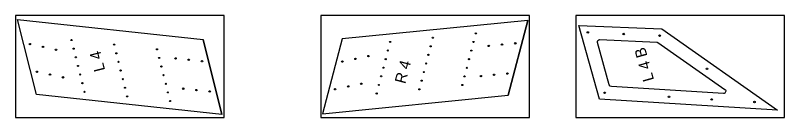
# Model space of a CAD drawing. Extents: x 50 to 797, y -88 to 551.
# Drawn here: x 49.9 to 396.1, y 32.8 to 78.8 of the extents above; entities that cross this region are included whole.
import ezdxf

# ---------------------------------------------------------------- set-up
doc = ezdxf.new("R2010")
doc.units = 0
doc.header["$PDMODE"] = 32
doc.header["$PDSIZE"] = 0.51
doc.layers.get('0').update_dxf_attribs({"linetype": 'CONTINUOUS'})
for name, color, linetype in [('ANNOTATION', 7, 'CONTINUOUS'), ('DRILLING', 3, 'CONTINUOUS'), ('ENGRAVE', 4, 'CONTINUOUS'), ('LAYOUT', 10, 'CONTINUOUS')]:
    doc.layers.add(name, color=color, linetype=linetype)

# ---------------------------------------------------------------- blocks, each defined once
blk = doc.blocks.new('*U105')
blk.add_text('L 4 B', height=5, rotation=105.5079).set_placement((337.37, 49.81))
blk = doc.blocks.new('*U107')
at = {"layer": 'ANNOTATION'}
blk.add_text('R 4', height=5, rotation=75.3366, dxfattribs=at).set_placement((225.33, 47.76))
blk = doc.blocks.new('*U58')
at = {"layer": 'ENGRAVE'}
blk.add_point((0, 0), dxfattribs=at)
blk = doc.blocks.new('*U59')
at = {"layer": 'ENGRAVE', "color": 0, "linetype": 'BYBLOCK'}
for p in [(-24, 0), (-20, 0), (-16, 0), (-12, 0), (-8, 0), (-4, 0), (0, 0)]:
    blk.add_blockref('*U58', p, dxfattribs=at)
blk = doc.blocks.new('*U60')
at = {"layer": 'ENGRAVE'}
blk.add_point((0, 0), dxfattribs=at)
blk = doc.blocks.new('*U61')
at = {"layer": 'ENGRAVE', "color": 0, "linetype": 'BYBLOCK'}
for p in [(-24, 0), (-20, 0), (-16, 0), (-12, 0), (-8, 0), (-4, 0), (0, 0)]:
    blk.add_blockref('*U60', p, dxfattribs=at)
blk = doc.blocks.new('*U62')
at = {"layer": 'ENGRAVE'}
blk.add_point((0, 0), dxfattribs=at)
blk = doc.blocks.new('*U63')
at = {"layer": 'ENGRAVE', "color": 0, "linetype": 'BYBLOCK'}
for p in [(-24, 0), (-20, 0), (-16, 0), (-12, 0), (-8, 0), (-4, 0), (0, 0)]:
    blk.add_blockref('*U62', p, dxfattribs=at)
blk = doc.blocks.new('*U108')
at = {"layer": 'ANNOTATION'}
blk.add_text('L 4', height=5, rotation=104.1821, dxfattribs=at).set_placement((90.29, 54.19))
blk = doc.blocks.new('*U64')
at = {"layer": 'ENGRAVE'}
blk.add_point((0, 0), dxfattribs=at)
blk = doc.blocks.new('*U65')
at = {"layer": 'ENGRAVE', "color": 0, "linetype": 'BYBLOCK'}
for p in [(-24, 0), (-20, 0), (-16, 0), (-12, 0), (-8, 0), (-4, 0), (0, 0)]:
    blk.add_blockref('*U64', p, dxfattribs=at)
blk = doc.blocks.new('*U66')
at = {"layer": 'ENGRAVE'}
blk.add_point((0, 0), dxfattribs=at)
blk = doc.blocks.new('*U67')
at = {"layer": 'ENGRAVE', "color": 0, "linetype": 'BYBLOCK'}
for p in [(-24, 0), (-20, 0), (-16, 0), (-12, 0), (-8, 0), (-4, 0), (0, 0)]:
    blk.add_blockref('*U66', p, dxfattribs=at)
blk = doc.blocks.new('*U68')
at = {"layer": 'ENGRAVE'}
blk.add_point((0, 0), dxfattribs=at)
blk = doc.blocks.new('*U69')
at = {"layer": 'ENGRAVE', "color": 0, "linetype": 'BYBLOCK'}
for p in [(-24, 0), (-20, 0), (-16, 0), (-12, 0), (-8, 0), (-4, 0), (0, 0)]:
    blk.add_blockref('*U68', p, dxfattribs=at)

msp = doc.modelspace()

# ---------------------------------------------------------------- linework, layer by layer
msp.add_line((142.83, 34.24), (134.31, 67.98))
for points in [[(50.83, 77.02), (134.31, 67.98), (142.83, 34.24), (59.36, 43.28)], [(392.94, 36.19), (312.74, 41.14), (303.53, 74.32), (340.8, 72.7)]]:
    msp.add_lwpolyline(points, close=True)
msp.add_lwpolyline([(280.47, 76.57), (271.66, 42.9), (280.47, 76.57), (196.92, 68.24), (188.11, 34.57), (271.66, 42.9)])
msp.add_lwpolyline([(312.89, 67.91), (338.5, 66.79, -0.142813), (339.03, 66.61), (369.18, 45.5, -0.756909), (368.54, 43.69), (318.09, 46.81, -0.319622), (317.18, 47.54), (311.88, 66.64, -0.509525)], format="xyb", close=True)
at = {"layer": 'DRILLING'}
for centre, radius in [((307.52, 71.15), 0.344), ((323.66, 70.44), 0.344), ((339.8, 69.74), 0.344), ((56.41, 65.91), 0.323), ((268.89, 65.69), 0.322), ((274.87, 66.26), 0.322), ((62.27, 64.64), 0.323), ((68.14, 63.37), 0.323), ((262.92, 65.11), 0.322), ((121.93, 59.47), 0.322), ((127.9, 58.85), 0.322), ((202.91, 59.26), 0.323), ((208.78, 60.48), 0.323), ((133.87, 58.22), 0.322), ((197.03, 58.05), 0.323), ((59.55, 53.47), 0.323), ((65.42, 52.2), 0.323), ((265.33, 52.09), 0.322), ((271.31, 52.66), 0.322), ((361.15, 54.79), 0.344), ((71.28, 50.93), 0.323), ((259.36, 51.51), 0.322), ((125.38, 45.84), 0.322), ((131.34, 45.22), 0.322), ((193.78, 45.62), 0.323), ((199.66, 46.84), 0.323), ((205.53, 48.06), 0.323), ((137.31, 44.6), 0.322), ((315.06, 44), 0.344), ((344.02, 42.18), 0.344), ((363.27, 41), 0.344), ((382.51, 39.83), 0.344)]:
    msp.add_circle(centre, radius, dxfattribs=at)
at = {"layer": 'LAYOUT'}
for points in [[(49.86, 78.82), (49.86, 32.82), (143.86, 32.82), (143.86, 78.82)], [(187.28, 78.82), (187.28, 32.82), (281.28, 32.82), (281.28, 78.82)], [(302.08, 78.82), (302.08, 32.82), (396.08, 32.82), (396.08, 78.82)]]:
    msp.add_lwpolyline(points, close=True, dxfattribs=at)

# ---------------------------------------------------------------- block references
for name in ['*U108', '*U105', '*U107']:
    msp.add_blockref(name, (0, 0))
at = {"layer": 'ENGRAVE', "rotation": 255.3366056850847}
for name, p in [('*U63', (251.01, 47.5)), ('*U59', (212.47, 43.66)), ('*U61', (231.68, 45.57))]:
    msp.add_blockref(name, p, dxfattribs=at)
at = {"layer": 'ENGRAVE', "xscale": -1, "rotation": 284.1820665629475}
for name, p in [('*U65', (75.11, 67.72)), ('*U67', (94.3, 65.65)), ('*U69', (113.61, 63.55))]:
    msp.add_blockref(name, p, dxfattribs=at)

doc.saveas('drawing.dxf')
